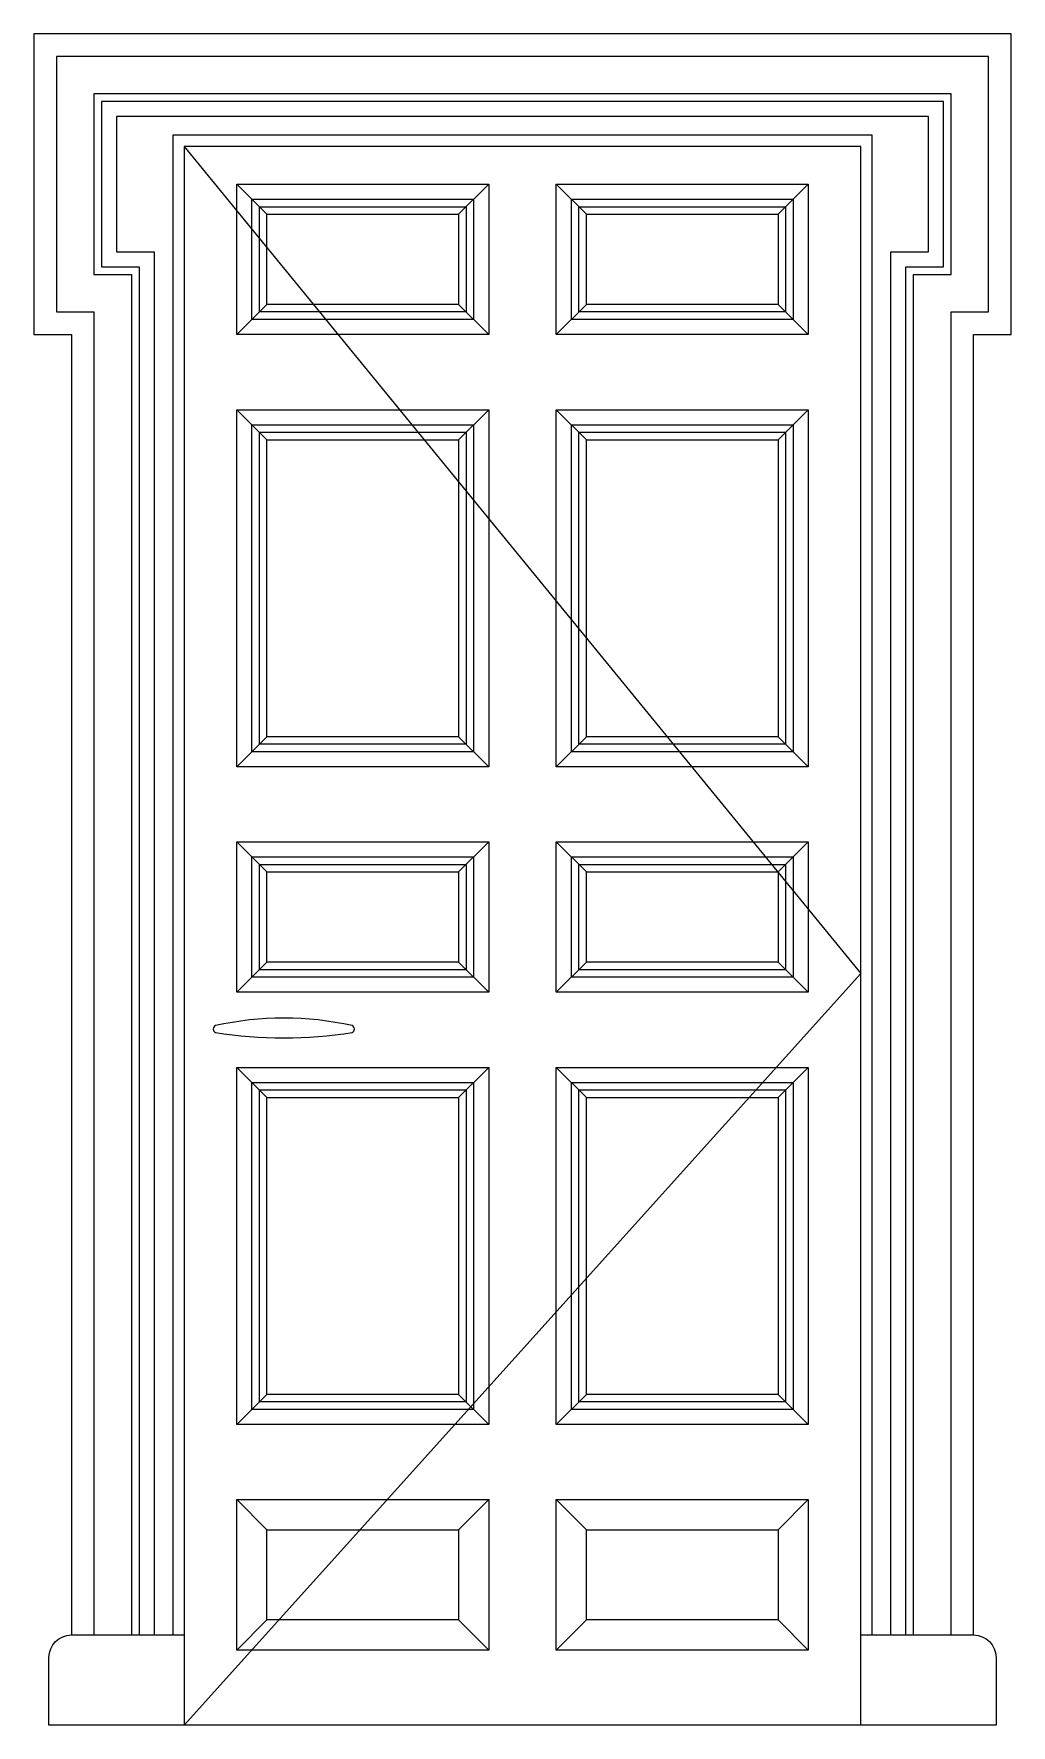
# Model space of a CAD drawing. Header units: metres. Extents: x -20 to 1280, y 0 to 2250.
import ezdxf

# ---------------------------------------------------------------- set-up
doc = ezdxf.new("R2010")
doc.units = ezdxf.units.M
for name, color, linetype in [('2', 2, 'Continuous'), ('3', 3, 'Continuous'), ('4', 4, 'Continuous'), ('7', 7, 'Continuous')]:
    doc.layers.add(name, color=color, linetype=linetype)

msp = doc.modelspace()

# ---------------------------------------------------------------- linework, layer by layer
at = {"layer": '2'}
msp.add_line((1260, 0), (0, 0), dxfattribs=at)
at = {"layer": '3'}
for p, q in [((290, 2010), (250, 2050)), ((585, 2050), (545, 2010)), ((715, 2010), (675, 2050)), ((1010, 2050), (970, 2010)), ((290, 1890), (250, 1850)), ((545, 1890), (585, 1850)), ((715, 1890), (675, 1850)), ((970, 1890), (1010, 1850)), ((290, 1710), (250, 1750)), ((585, 1750), (545, 1710)), ((715, 1710), (675, 1750)), ((1010, 1750), (970, 1710)), ((290, 1315), (250, 1275)), ((585, 1275), (545, 1315)), ((715, 1315), (675, 1275)), ((1010, 1275), (970, 1315)), ((290, 1135), (250, 1175)), ((585, 1175), (545, 1135)), ((715, 1135), (675, 1175)), ((1010, 1175), (970, 1135)), ((290, 1015), (250, 975)), ((545, 1015), (585, 975)), ((715, 1015), (675, 975)), ((970, 1015), (1010, 975)), ((290, 835), (250, 875)), ((585, 875), (545, 835)), ((715, 835), (675, 875)), ((1010, 875), (970, 835)), ((290, 440), (250, 400)), ((585, 400), (545, 440)), ((715, 440), (675, 400)), ((1010, 400), (970, 440)), ((290, 260), (250, 300)), ((585, 300), (545, 260)), ((715, 260), (675, 300)), ((1010, 300), (970, 260)), ((290, 140), (250, 100)), ((545, 140), (585, 100)), ((715, 140), (675, 100)), ((970, 140), (1010, 100))]:
    msp.add_line(p, q, dxfattribs=at)
for points in [[(1200, 120), (1200, 1880), (1250, 1880), (1250, 2220), (10, 2220), (10, 1880), (60, 1880), (60, 120)], [(1150, 120), (1150, 1930), (1200, 1930), (1200, 2170), (60, 2170), (60, 1930), (110, 1930), (110, 120)], [(1140, 120), (1140, 1940), (1190, 1940), (1190, 2160), (70, 2160), (70, 1940), (120, 1940), (120, 120)], [(1095, 120), (1095, 2115), (165, 2115), (165, 120)], [(180, 2100), (1080, 1000), (180, 0)]]:
    msp.add_lwpolyline(points, dxfattribs=at)
for points in [[(565, 2030), (565, 1870), (270, 1870), (270, 2030)], [(990, 2030), (990, 1870), (695, 1870), (695, 2030)], [(555, 2020), (555, 1880), (280, 1880), (280, 2020)], [(545, 2010), (545, 1890), (290, 1890), (290, 2010)], [(980, 2020), (980, 1880), (705, 1880), (705, 2020)], [(970, 2010), (970, 1890), (715, 1890), (715, 2010)], [(1010, 1750), (1010, 1275), (675, 1275), (675, 1750)], [(565, 1730), (565, 1295), (270, 1295), (270, 1730)], [(555, 1720), (555, 1305), (280, 1305), (280, 1720)], [(545, 1710), (545, 1315), (290, 1315), (290, 1710)], [(990, 1730), (990, 1295), (695, 1295), (695, 1730)], [(980, 1720), (980, 1305), (705, 1305), (705, 1720)], [(970, 1710), (970, 1315), (715, 1315), (715, 1710)], [(565, 1155), (565, 995), (270, 995), (270, 1155)], [(990, 1155), (990, 995), (695, 995), (695, 1155)], [(555, 1145), (555, 1005), (280, 1005), (280, 1145)], [(545, 1135), (545, 1015), (290, 1015), (290, 1135)], [(980, 1145), (980, 1005), (705, 1005), (705, 1145)], [(970, 1135), (970, 1015), (715, 1015), (715, 1135)], [(565, 855), (565, 420), (270, 420), (270, 855)], [(990, 855), (990, 420), (695, 420), (695, 855)], [(555, 845), (555, 430), (280, 430), (280, 845)], [(545, 835), (545, 440), (290, 440), (290, 835)], [(980, 845), (980, 430), (705, 430), (705, 845)], [(970, 835), (970, 440), (715, 440), (715, 835)], [(545, 260), (545, 140), (290, 140), (290, 260)], [(970, 260), (970, 140), (715, 140), (715, 260)]]:
    msp.add_lwpolyline(points, close=True, dxfattribs=at)
at = {"layer": '4'}
for points in [[(1230, 120), (1230, 1850), (1280, 1850), (1280, 2250), (-20, 2250), (-20, 1850), (30, 1850), (30, 120)], [(1120, 120), (1120, 1960), (1170, 1960), (1170, 2140), (90, 2140), (90, 1960), (140, 1960), (140, 120)]]:
    msp.add_lwpolyline(points, dxfattribs=at)
for points in [[(0, 0), (0, 90, -0.41), (30, 120), (180, 120), (180, 0)], [(1080, 0), (1080, 120), (1230, 120, -0.41), (1260, 90), (1260, 0)]]:
    msp.add_lwpolyline(points, format="xyb", close=True, dxfattribs=at)
at = {"layer": '7'}
msp.add_lwpolyline([(1080, 0), (1080, 2000), (1080, 2000), (1080, 2100), (180, 2100), (180, 2000), (180, 2000), (180, 0)], dxfattribs=at)
for points in [[(585, 2050), (585, 1850), (250, 1850), (250, 2050)], [(1010, 2050), (1010, 1850), (675, 1850), (675, 2050)], [(585, 1750), (585, 1275), (250, 1275), (250, 1750)], [(585, 1175), (585, 975), (250, 975), (250, 1175)], [(1010, 1175), (1010, 975), (675, 975), (675, 1175)], [(585, 875), (585, 400), (250, 400), (250, 875)], [(1010, 875), (1010, 400), (675, 400), (675, 875)], [(585, 300), (585, 100), (250, 100), (250, 300)], [(1010, 300), (1010, 100), (675, 100), (675, 300)]]:
    msp.add_lwpolyline(points, close=True, dxfattribs=at)
msp.add_lwpolyline([(403.5, 921.6, 0.63), (403.5, 930.6, 0.11), (221.5, 930.6, 0.63), (221.5, 921.6, 0.08)], format="xyb", close=True, dxfattribs=at)

doc.saveas('drawing.dxf')
